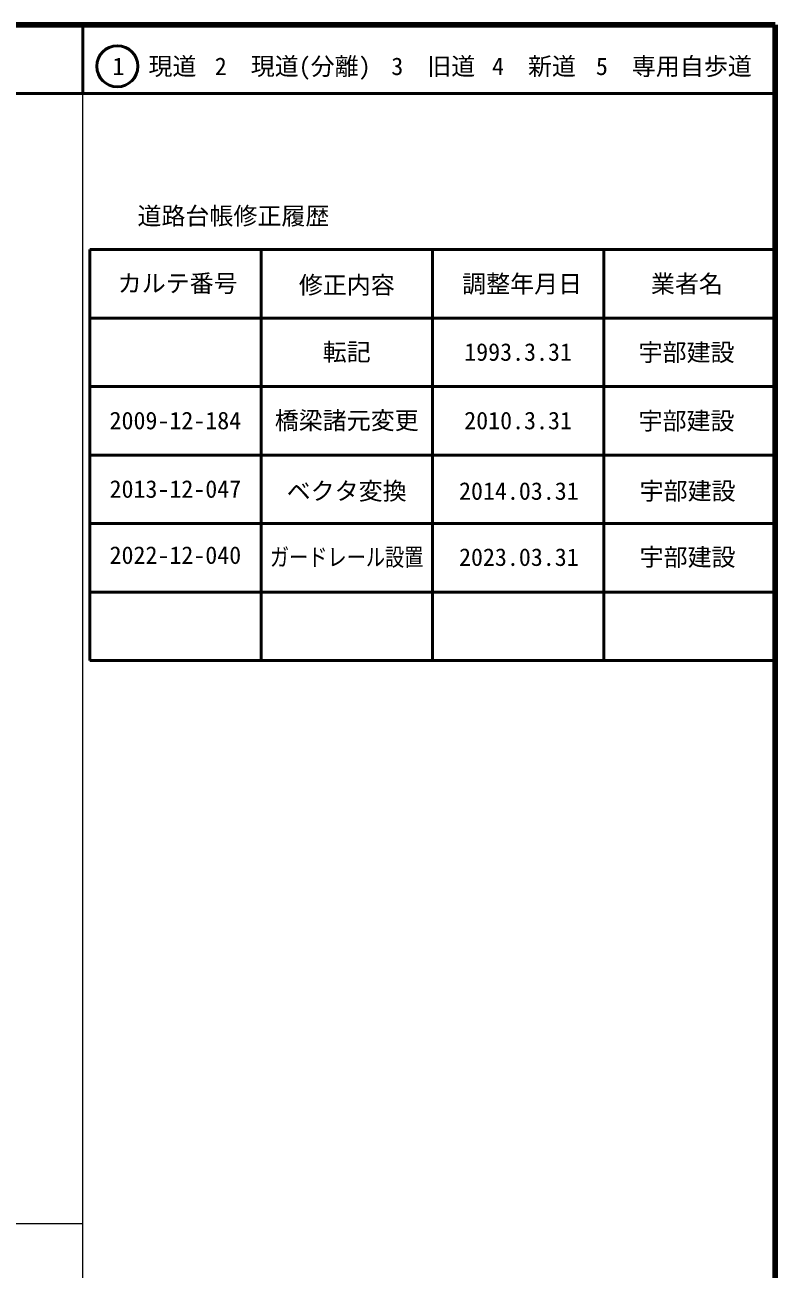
# Model space of a CAD drawing. Units: millimetres, scale not verified. Extents: x 40000 to 680000, y 20000 to 380000.
# Drawn here: x 570544 to 680000, y 198357 to 380000 of the extents above; entities that cross this region are included whole.
import ezdxf
from ezdxf.enums import TextEntityAlignment as Align

# ---------------------------------------------------------------- set-up
doc = ezdxf.new("R2010")
doc.units = ezdxf.units.MM
doc.header["$LTSCALE"] = 1000
for name, color, linetype, lineweight in [('M-TTL', 2, 'Continuous', 140), ('M-TTL-BAND', 7, 'Continuous', 13), ('M-TTL-FRAM', 2, 'Continuous', 50), ('M-TTL-LINE', 7, 'Continuous', 50), ('M-TTL-TXT', 7, 'Continuous', 50)]:
    doc.layers.add(name, color=color, linetype=linetype, lineweight=lineweight)
doc.styles.add('ＭＳ ゴシック', font='')
doc.styles.get('ＭＳ ゴシック').set_extended_font_data('MS Gothic')

msp = doc.modelspace()

# ---------------------------------------------------------------- linework, layer by layer
at = {"layer": 'M-TTL'}
for p, q in [((680000, 380000), (40000, 380000)), ((680000, 20000), (680000, 380000))]:
    msp.add_line(p, q, dxfattribs=at)
at = {"layer": 'M-TTL-BAND'}
for p, q in [((579000, 20000), (579000, 370000)), ((40000, 205000), (579000, 205000))]:
    msp.add_line(p, q, dxfattribs=at)
at = {"layer": 'M-TTL-FRAM'}
for p, q in [((580000, 347197), (580000, 287197)), ((580000, 347197), (680000, 347197)), ((580000, 287197), (680000, 287197))]:
    msp.add_line(p, q, dxfattribs=at)
at = {"layer": 'M-TTL-LINE'}
for p, q in [((579000, 380000), (579000, 370000)), ((40000, 370000), (680000, 370000)), ((605000, 347197), (605000, 287197)), ((630000, 347197), (630000, 287197)), ((655000, 347197), (655000, 287197)), ((580000, 337197), (680000, 337197)), ((580000, 327197), (680000, 327197)), ((580000, 317197), (680000, 317197)), ((580000, 307197), (680000, 307197)), ((580000, 297197), (680000, 297197))]:
    msp.add_line(p, q, dxfattribs=at)
at = {"layer": 'M-TTL-TXT'}
msp.add_circle((584031, 373958), 3000, dxfattribs=at)

# ---------------------------------------------------------------- texts
at = {"layer": 'M-TTL-TXT', "style": 'ＭＳ ゴシック'}
for s, p in [('1\u3000現道', (589448, 373958)), ('2\u3000現道(分離)', (609619, 373958)), ('3\u3000旧道', (630121, 373958)), ('4\u3000新道', (644824, 373958)), ('5\u3000専用自歩道', (665228, 373958)), ('道路台帳修正履歴', (600968, 352113)), ('カルテ番号', (592839, 342277)), ('修正内容', (617509, 342023)), ('調整年月日', (643089, 342197)), ('業者名', (667134, 342197)), ('転記', (617500, 332245)), ('1993.3.31', (642500, 332245)), ('宇部建設', (667077, 332189)), ('2009-12-184', (592500, 322245)), ('橋梁諸元変更', (617500, 322245)), ('2010.3.31', (642500, 322245)), ('宇部建設', (667077, 322189)), ('2013-12-047', (592500, 312245)), ('ベクタ変換', (617489, 311951)), ('2014.03.31', (642613, 311951)), ('宇部建設', (667233, 311951)), ('2022-12-040', (592500, 302594)), ('2023.03.31', (642613, 302299)), ('宇部建設', (667233, 302299))]:
    msp.add_text(s, height=2566, dxfattribs=at).set_placement(p, align=Align.MIDDLE_CENTER)
at = {"layer": 'M-TTL-TXT', "style": 'ＭＳ ゴシック', "width": 0.8}
msp.add_text('ガードレール設置', height=2566, dxfattribs=at).set_placement((617489, 302299), align=Align.MIDDLE_CENTER)

doc.saveas('drawing.dxf')
